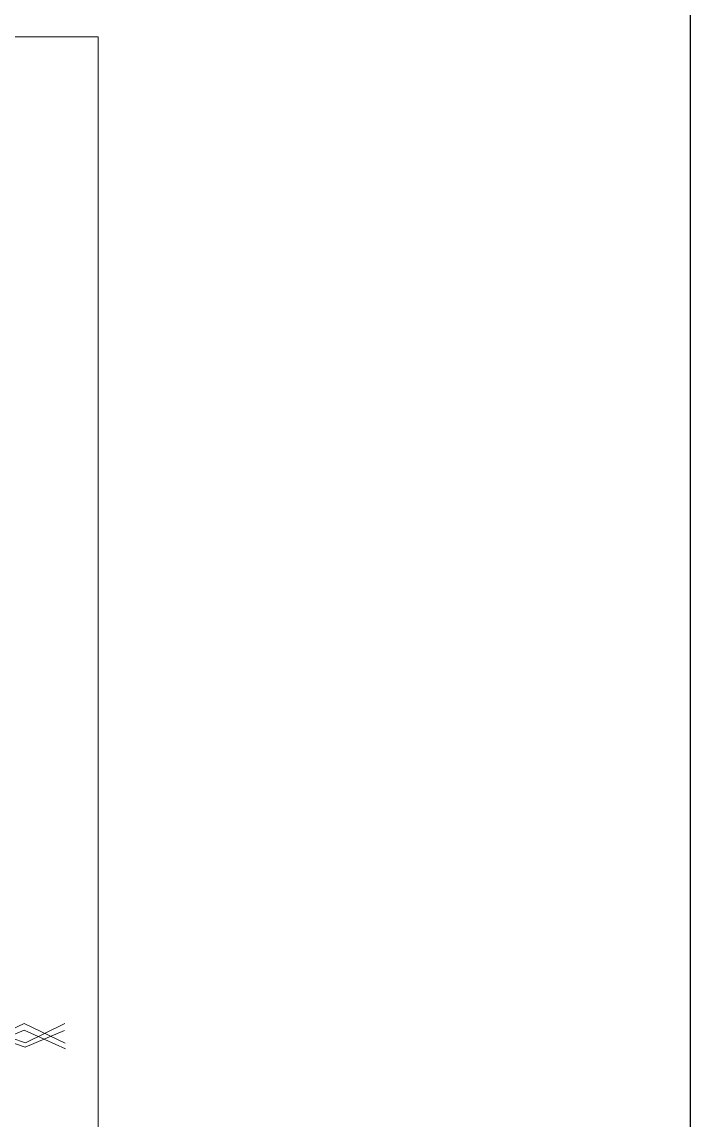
# Model space of a CAD drawing. Extents: x 604418 to 606014, y 1310869 to 1312555.
# Drawn here: x 605991.92 to 606013.76, y 1311100.39 to 1311136.29 of the extents above; entities that cross this region are included whole.
import ezdxf

# ---------------------------------------------------------------- set-up
doc = ezdxf.new("R2010")
doc.units = 0
doc.header["$MEASUREMENT"] = 0
doc.layers.get('0').update_dxf_attribs({"color": 10})
doc.layers.add('1-Cartografia', color=7, linetype='Continuous', lineweight=13)

msp = doc.modelspace()

# ---------------------------------------------------------------- linework, layer by layer
at = {"ltscale": 0.25}
msp.add_lwpolyline([(606013.759, 1310913.533), (605408.211, 1310911.04), (605408.211, 1311284.99), (606013.759, 1311287.483)], close=True, dxfattribs=at)
at = {"layer": '1-Cartografia', "color": 7}
for p, q in [((605953.097, 1311135.809), (605994.405, 1311135.809)), ((605994.405, 1311135.809), (605994.405, 1311059.408)), ((605990.441, 1311103.455), (605992.032, 1311102.912)), ((605990.46, 1311103.305), (605992.023, 1311102.773)), ((605990.517, 1311102.854), (605991.986, 1311103.549)), ((605990.527, 1311102.722), (605991.991, 1311103.325)), ((605991.986, 1311103.549), (605993.328, 1311102.9)), ((605991.991, 1311103.325), (605993.336, 1311102.722)), ((605992.023, 1311102.773), (605993.306, 1311103.321)), ((605992.032, 1311102.912), (605993.32, 1311103.553))]:
    msp.add_line(p, q, dxfattribs=at)

doc.saveas('drawing.dxf')
